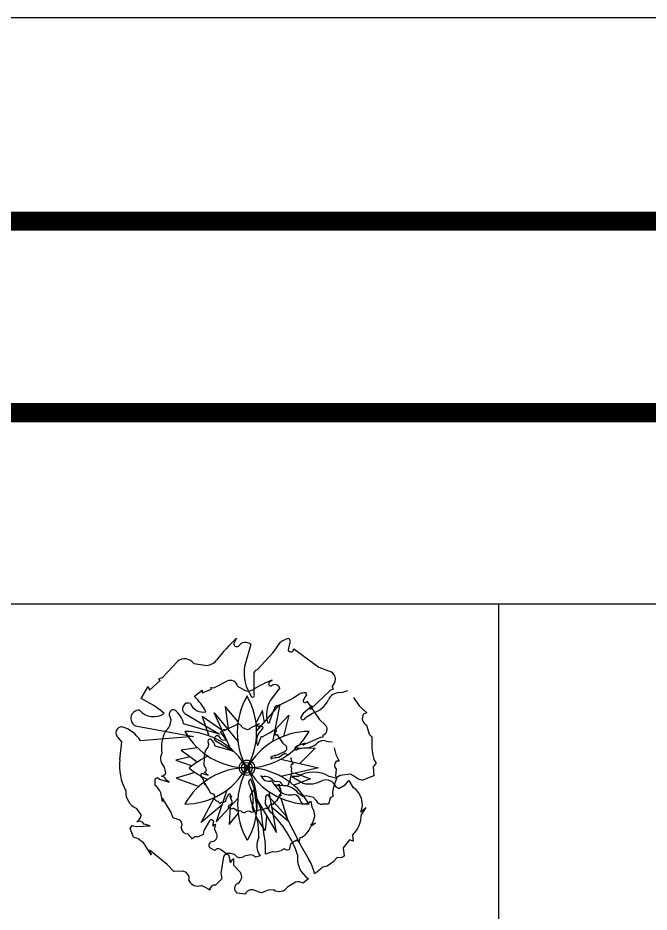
# Model space of a CAD drawing. Header units: millimetres. Extents: x 0 to 25200, y 0 to 17820.
# Drawn here: x 18328 to 19911, y 15577 to 17820 of the extents above; entities that cross this region are included whole.
import ezdxf

# ---------------------------------------------------------------- set-up
doc = ezdxf.new("R2010")
doc.units = ezdxf.units.MM
doc.header["$LTSCALE"] = 100
doc.header["$MEASUREMENT"] = 0
doc.layers.add('CO-TREE', color=251, linetype='Continuous')
doc.layers.add('TB-FORM', color=7, linetype='Continuous')

# ---------------------------------------------------------------- blocks, each defined once
blk = doc.blocks.new('T-205')
at = {"layer": 'CO-TREE'}
for p, q in [((-39.4, 324.5), (-46.6, 311.4)), ((52.4, 288.4), (70.5, 314.3)), ((-3.8, 308.3), (-19.8, 253.6)), ((92.8, 310.5), (89.7, 295.4)), ((103.6, 298), (166.8, 252.1)), ((11.9, 245.5), (52.4, 288.4)), ((-225, 225.6), (-188, 266.4)), ((-146.9, 260.9), (-119.1, 256.5)), ((166.8, 252.1), (197.4, 240.1)), ((-234.4, 222.9), (-225, 225.6)), ((4.6, 183.6), (4.7, 229.8)), ((-278.5, 173.4), (-261, 203.4)), ((-261, 203.4), (-257.6, 194.3)), ((-257.6, 194.3), (-230.9, 218.2)), ((-230.9, 218.2), (-234.4, 222.9)), ((-96.9, 200.1), (-62.6, 217.8)), ((-36.9, 204.1), (-19.8, 194.4)), ((49.4, 219.5), (41.4, 212.7)), ((199.7, 203.5), (202.3, 196.7)), ((-144.9, 178.9), (-126.1, 194.4)), ((-126.1, 187.5), (-102.6, 196.7)), ((-126.1, 194.4), (-126.1, 187.5)), ((-103.8, 200.7), (-96.9, 200.1)), ((-102.6, 196.7), (-103.8, 200.7)), ((68.8, 200.1), (44.8, 168.1)), ((100.8, 173.2), (119.1, 185.8)), ((195, 193.1), (144.9, 145.6)), ((202.3, 196.7), (195, 193.1)), ((218.6, 188), (226.8, 189.3)), ((226.8, 189.3), (239.3, 193.1)), ((10.8, 91.5), (68.7, 157.9)), ((68.7, 157.9), (50.8, 64.2)), ((63.7, 154.9), (100.8, 173.2)), ((132.8, 177.8), (127.1, 168.6)), ((136.8, 166.9), (167.1, 121.2)), ((253.6, 175.8), (267.5, 155)), ((-168.9, 135.5), (-82.1, 84.1)), ((-95.3, 137.1), (-35.6, 64.2)), ((-53.5, 46.3), (-95.3, 137.1)), ((-68, 153.3), (-59.5, 92.3)), ((-35.6, 114.9), (-68, 153.3)), ((25.7, 143), (9.5, 113.2)), ((30.4, 113.2), (25.7, 143)), ((43.7, 116.1), (55.1, 146.4)), ((127.7, 135.7), (121.6, 126.5)), ((150.2, 154.6), (127.7, 135.7)), ((132.8, 124.6), (150.9, 136.6)), ((144.9, 145.6), (150.2, 154.6)), ((267.5, 155), (287.2, 137.1)), ((287.2, 137.1), (278.8, 134)), ((-203.8, 119.5), (-207.2, 128.6)), ((-125.9, 127.7), (-109.3, 79.6)), ((-76.1, 94.1), (-125.9, 127.7)), ((56.4, 93.6), (91.7, 131.1)), ((91.7, 131.1), (78.5, 78.3)), ((167.1, 121.2), (184.2, 105.8)), ((-288.9, 103.5), (-147.2, 78.2)), ((-82.1, 84.1), (-172.4, 109.8)), ((-80, 88.6), (-70.6, 96.4)), ((-70.6, 93), (-58.9, 97.7)), ((-70.6, 96.4), (-70.6, 93)), ((-59.5, 99.7), (-56.1, 99.4)), ((-58.9, 97.7), (-59.5, 99.7)), ((-56.1, 99.4), (-39, 108.4)), ((-26.1, 101.7), (-17.5, 96.9)), ((17, 109.8), (13, 106.3)), ((26.8, 100.1), (14.9, 84)), ((42.9, 86.8), (52, 93.2)), ((286.5, 106.4), (292.5, 83.4)), ((-327.4, 64.7), (-336.5, 75.2)), ((-147.2, 78.2), (-280.6, 67.4)), ((14.6, 58), (20.2, 73.2)), ((24.4, 77.5), (42.9, 86.8)), ((58.9, 89.3), (56.1, 84.7)), ((60.9, 83.9), (76.3, 61.1)), ((171.1, 75.5), (126.5, 56.6)), ((176.8, 76.1), (171.1, 75.5)), ((176.8, 81.2), (176.8, 76.1)), ((292.5, 83.4), (299.9, 77.5)), ((299.9, 77.5), (299.2, 67.7)), ((-332.5, 20.2), (-327.4, 64.7)), ((-137.9, 49.3), (-178.3, 43.8)), ((-109.2, 58.7), (-110.9, 63.2)), ((-48.2, 41.5), (-93.4, 53.9)), ((-91.8, 66.8), (-48.2, 41.5)), ((76.3, 61.1), (84.9, 53.5)), ((112.8, 54.3), (106.5, 49.8)), ((110.9, 49.3), (157.7, 48.9)), ((132.2, 61.2), (112.8, 54.3)), ((113.4, 45.8), (128.2, 49.2)), ((157.7, 48.9), (119.4, 10.6)), ((126.5, 56.6), (132.2, 61.2)), ((185.4, 66.4), (191.1, 65.2)), ((191.1, 65.2), (200.2, 64.6)), ((205.4, 49.8), (209.4, 32.6)), ((-156.2, 27.2), (-192, 18.7)), ((-178.3, 43.8), (-138.3, 14.8)), ((49.4, 27.5), (46.3, 25.2)), ((59.1, 31), (49.4, 27.5)), ((49.7, 23.2), (57.2, 25)), ((78.5, 38.3), (56.3, 28.7)), ((56.3, 28.7), (59.1, 31)), ((81.3, 38.6), (78.5, 38.3)), ((81.3, 41.2), (81.3, 38.6)), ((85.7, 33.8), (88.5, 33.2)), ((88.5, 33.2), (93.1, 33)), ((95.7, 25.6), (97.8, 17)), ((209.4, 32.6), (218, 16.1)), ((-216.9, -13.1), (-220.4, 0.6)), ((-192, 18.7), (-153.2, 5)), ((71.3, 20.8), (165.8, -0.5)), ((97.8, 17), (102.2, 8.8)), ((102.2, 8.8), (99, 8.8)), ((218, 16.1), (211.7, 16.1)), ((310.5, 11.9), (302.9, 2.1)), ((302.9, 2.1), (304.5, -20.7)), ((305.4, 18.7), (310.5, 11.9)), ((-143.8, -12), (-190.7, -26.5)), ((-128.2, -15.5), (-125.7, -13.8)), ((-128.2, -23.8), (-128.2, -15.5)), ((-125.7, -13.8), (-122.8, -15.8)), ((-122.8, -15.8), (-111.1, -19.4)), ((-115.2, -7.7), (-116.9, -0.8)), ((-111.1, -19.4), (-115.4, -16.3)), ((21, -21.1), (28.2, -30.2)), ((26.1, -23), (21, -21.1)), ((165.8, -0.5), (71.7, -22.2)), ((98.2, -1.3), (97.5, -9.5)), ((97.5, -9.5), (99.2, -12.4)), ((99.2, -12.4), (97.8, -15.5)), ((98.9, -22), (127.1, -39.3)), ((114.6, -22.2), (98.9, -22)), ((107.1, -13.7), (145.4, -28.2)), ((210, -3.9), (208.2, -20.5)), ((208.2, -20.5), (211.7, -26.2)), ((219.9, -20.2), (209.3, -26.8)), ((246.3, -16.4), (219.9, -20.2)), ((259.5, -23.7), (246.3, -16.4)), ((304.5, -20.7), (284.6, -28.2)), ((-243.2, -28.5), (-238.1, -25.1)), ((-243.2, -45.1), (-243.2, -28.5)), ((-238.1, -25.1), (-232.4, -29.1)), ((-232.4, -29.1), (-208.9, -36.5)), ((-208.9, -36.5), (-217.5, -30.2)), ((-190.7, -26.5), (-133.6, -47.8)), ((-118.8, -43.7), (-121.2, -32.9)), ((-118.9, -39.4), (-118.8, -43.7)), ((-108.4, -56.5), (-118.9, -39.4)), ((-9.2, -35.9), (-6.4, -29.6)), ((-7.4, -44.2), (-9.2, -35.9)), ((-4.1, -30.7), (3.8, -50.9)), ((56.8, -35.9), (51.9, -32.5)), ((54.3, -42.8), (56.3, -45.3)), ((55.1, -42.2), (69.4, -60.5)), ((65.4, -46.2), (55.1, -42.2)), ((56.3, -45.3), (62.6, -44.1)), ((61.1, -35), (56.8, -35.9)), ((70.3, -36.9), (61.1, -35)), ((62.6, -44.1), (66.9, -41.8)), ((66.9, -41.8), (68.4, -49)), ((73.7, -40.9), (70.3, -36.9)), ((91.1, -37.6), (88.9, -45.3)), ((94.8, -35.3), (91.1, -37.6)), ((93.9, -32.4), (94.8, -35.3)), ((145.4, -28.2), (104.1, -44)), ((209.3, -26.8), (192.9, -22.4)), ((211.7, -26.2), (208.8, -32.5)), ((217.2, -52.5), (232.9, -43.2)), ((232.9, -43.2), (242, -32.8)), ((242, -32.8), (253, -50.4)), ((-224.9, -85.1), (-229.5, -63.4)), ((-105.2, -64.2), (-108.4, -56.5)), ((-98.1, -66.7), (-105.2, -64.2)), ((-64.2, -56.7), (-91, -136.4)), ((-5.5, -71.4), (0.2, -58.8)), ((3.8, -50.9), (7.8, -81.8)), ((4.8, -61.1), (20.2, -101.7)), ((60.6, -163.2), (41.9, -60.6)), ((88.9, -45.3), (81.5, -45.4)), ((126.5, -72.5), (116.8, -65.7)), ((200.8, -66.2), (202.5, -72)), ((209.3, -47.6), (217.2, -52.5)), ((-204.4, -110.8), (-224.9, -76.5)), ((-224.9, -76.5), (-224.9, -85.1)), ((-128.5, -137.7), (-94.9, -75.1)), ((-91, -136.4), (-36.1, -77.2)), ((-67.6, -84.7), (-74.7, -88.2)), ((-66.8, -79.6), (-67.6, -84.7)), ((-59.8, -67.5), (-66.8, -79.6)), ((-55.7, -74), (-54.6, -68)), ((-54.6, -72.6), (-55.7, -74)), ((-51.7, -72), (-54.6, -72.6)), ((-53.7, -77.4), (-51.7, -72)), ((-50.2, -85.1), (-53.7, -77.4)), ((-2.1, -88), (-5.5, -71.4)), ((7.8, -81.8), (10.2, -94.9)), ((11.2, -78.9), (60.6, -163.2)), ((32.6, -91.1), (33.9, -71.5)), ((41.1, -72.2), (82, -118.7)), ((53.6, -87.9), (52.2, -93.1)), ((67.1, -71.5), (72.8, -69.2)), ((72.8, -69.2), (67.2, -73.3)), ((89.6, -133.8), (72.6, -77.6)), ((121.4, -86.2), (125.4, -91.4)), ((125.4, -91.4), (138, -89.1)), ((135.1, -70.8), (126.5, -72.5)), ((153.4, -74.8), (135.1, -70.8)), ((138, -89.1), (146.5, -84.5)), ((146.5, -84.5), (149.4, -98.8)), ((160.2, -82.8), (153.4, -74.8)), ((195.1, -76.5), (190.5, -92)), ((202.5, -72), (195.1, -76.5)), ((-278.8, -118.8), (-290.2, -102.2)), ((-198.1, -126.2), (-204.4, -110.8)), ((-76.5, -94.7), (-128.5, -137.7)), ((-52.9, -104.6), (-59.2, -101.2)), ((-55.2, -97.6), (-57.8, -142.8)), ((-39.1, -108.2), (-44.6, -103.9)), ((-32.8, -108.1), (-39.1, -108.2)), ((-28, -109.5), (-32.8, -108.1)), ((-7.7, -109.6), (-16, -111.4)), ((4, -111), (-1.9, -112.7)), ((19.4, -105.4), (23.4, -105.6)), ((20.2, -101.7), (27.7, -163.4)), ((23.4, -105.6), (30.3, -103.9)), ((34, -101.8), (30.3, -103.9)), ((45.4, -111.5), (32.6, -91.1)), ((37.4, -103.2), (34, -101.8)), ((40.3, -102.9), (37.4, -103.2)), ((41.9, -95.8), (40.3, -102.9)), ((49.6, -90.8), (41.9, -95.8)), ((49.1, -99.3), (89.6, -133.8)), ((52.2, -93.1), (49.6, -90.8)), ((190.5, -92), (175.7, -92)), ((271.7, -112.1), (284.7, -100.3)), ((284.7, -100.3), (273.4, -116.7)), ((-183.8, -131.4), (-198.1, -126.2)), ((-107.2, -133.7), (-121.5, -157.7)), ((-57.8, -142.8), (-35.6, -115.1)), ((32.5, -157.7), (9.5, -123.2)), ((35.9, -122.3), (32.5, -157.7)), ((82, -118.7), (122.7, -197.4)), ((-306.2, -152.5), (-301, -145.4)), ((-297.9, -174.7), (-306.2, -152.5)), ((-301, -145.4), (-291.4, -147.9)), ((-291.4, -147.9), (-256.4, -146.1)), ((-256.4, -146.1), (-271, -142)), ((-99.2, -146.8), (-96.9, -134.8)), ((-96.9, -144), (-99.2, -146.8)), ((-91.2, -142.8), (-96.9, -144)), ((-95.2, -153.7), (-91.2, -142.8)), ((-88.4, -169.1), (-95.2, -153.7)), ((158, -139.4), (146.5, -147.4)), ((146.5, -144), (158, -139.4)), ((-123.2, -168), (-137.5, -174.8)), ((-121.5, -157.7), (-123.2, -168)), ((27.7, -163.4), (32.2, -189.7)), ((119.1, -176.5), (116.2, -186.8)), ((251.3, -169.3), (252.6, -184.5)), ((-253.5, -218.9), (-270.5, -192.2)), ((-94.1, -208), (-106.6, -201.1)), ((95.7, -192), (92.2, -206.3)), ((111.1, -182.3), (95.7, -192)), ((116.2, -186.8), (111.1, -182.3)), ((122.7, -197.4), (141.9, -230.2)), ((243.5, -180.9), (227.7, -201.6)), ((227.7, -201.6), (230.3, -222.4)), ((252.6, -184.5), (243.5, -180.9)), ((-213.2, -243), (-257.8, -207.5)), ((-257.8, -207.5), (-253.5, -218.9)), ((-66.6, -215.4), (-77.5, -206.8)), ((-54.1, -215.4), (-66.6, -215.4)), ((-54.9, -238.6), (-57.8, -221.4)), ((-44.4, -218.3), (-54.1, -215.4)), ((-3.8, -218.8), (-20.4, -222.3)), ((19.7, -221.7), (7.7, -225.1)), ((50.5, -210.8), (58.5, -211.4)), ((58.5, -211.4), (72.2, -208)), ((79.7, -204), (72.2, -208)), ((86.5, -206.8), (79.7, -204)), ((92.2, -206.3), (86.5, -206.8)), ((230.3, -222.4), (223, -226)), ((-197.1, -260.4), (-213.2, -243)), ((-72.1, -225), (-79.2, -264.2)), ((-53.3, -233.6), (-54.9, -238.6)), ((-46.2, -229.2), (-53.3, -233.6)), ((-46.1, -245.7), (-46.2, -229.2)), ((-29.3, -262.9), (-46.1, -245.7)), ((176.9, -249.3), (187.9, -246.1)), ((187.9, -246.1), (204.5, -234.6)), ((212.4, -225.6), (204.5, -234.6)), ((223, -226), (212.4, -225.6)), ((-175.5, -260.2), (-197.1, -260.4)), ((-79.2, -264.2), (-76.4, -278.8)), ((-76.4, -278.8), (-92, -295.1)), ((108.4, -287.1), (88, -299.9)), ((141.1, -279.2), (126.8, -289.7)), ((22.8, -313.9), (4, -307.8)), ((39.6, -307.6), (22.8, -313.9)), ((54, -306.5), (39.6, -307.6)), ((-17.5, -317.6), (-37.7, -314.7))]:
    blk.add_line(p, q, dxfattribs=at)
for radius in [19.2, 13.5, 6.75]:
    blk.add_circle((-13.5, -0.5), radius, dxfattribs=at)
for centre, radius, start, end in [((282.7, -20.1), 471.8, 133.06, 142.182), ((162.5, 157.9), 181.5, 113.715, 120.448), ((87.4, 316.3), 7.98, 312.959, 74.6224), ((-39.1, 310.8), 7.62, 175.181, 306.293), ((-17.6, 293.6), 20.2, 46.7703, 146.887), ((96.6, 297), 7.04, 192.982, 8.0019), ((-170, 244.2), 28.5, 35.7275, 129.128), ((-116.1, 289.5), 33.2, 264.778, 322.093), ((84.1, 238.1), 105, 171.509, 215.093), ((14.8, 234.7), 11.2, 104.819, 206.181), ((186.2, 221), 22.1, 307.785, 59.5719), ((-56.2, 198.8), 20, 15.2271, 108.628), ((176.4, -86.2), 331.1, 112.56, 121.682), ((46.2, 210.4), 5.35, 154.68, 285.792), ((56.1, 193.8), 14.2, 26.2705, 126.387), ((-9.7, 215.3), 23.3, 244.278, 301.593), ((-168.1, 89.4), 178.9, 329.832, 30.2859), ((1.1, 180.9), 4.4, 226.877, 37.7273), ((141.1, 60.4), 127.4, 93.2155, 99.9484), ((130.7, 183), 5.6, 292.458, 54.1229), ((218.7, 157.3), 30.7, 90.225, 156.135), ((-413.6, -96.1), 301.5, 50.2805, 63.3731), ((-160.9, 147.5), 14.4, 66.584, 236.195), ((-123.9, 172.8), 33.6, 201.264, 282.941), ((-300, 35), 211.6, 29.7805, 42.8731), ((140.3, 88.5), 178.1, 149.319, 210.069), ((109.3, 132.4), 73.7, 151.009, 194.593), ((132, 168), 4.94, 172.482, 347.502), ((132.2, 199.5), 65.6, 286.548, 333.032), ((-284.1, 123.4), 20.5, 87.0838, 256.695), ((-247.4, 175.8), 47.9, 221.764, 303.441), ((-198.1, 134.1), 10.7, 68.1607, 210.987), ((-229.5, 97.6), 58.4, 12.0057, 52.6892), ((62.9, 147.1), 7.84, 84.3189, 185.681), ((-238.6, 119.6), 34.8, 306.08, 359.858), ((40.7, 115.2), 3.09, 206.375, 17.2278), ((127.2, 125.7), 5.66, 172.175, 348.313), ((294.2, 123.4), 18.7, 145.631, 245.57), ((-327.1, 87.1), 15.2, 88.6609, 231.487), ((-350.8, 22.7), 83.2, 32.5057, 73.1892), ((-132.9, 49), 95.2, 153.47, 187.797), ((-170.3, -87.4), 178.1, 29.0813, 89.7252), ((-13.5, 178.4), 178.9, 209.491, 270), ((-35.7, 99), 10, 15.7276, 109.128), ((-12.5, 107.4), 11.6, 244.779, 302.093), ((-13.5, 178.4), 178.9, 270, 330.509), ((142.8, -87.4), 178.1, 90.1374, 150.919), ((81.8, -42.5), 165.5, 113.06, 122.182), ((15.4, 105.2), 2.67, 155.18, 286.293), ((20.4, 96.9), 7.1, 26.7702, 126.887), ((63.5, 30.6), 63.7, 93.7155, 100.448), ((57.8, 91.9), 2.8, 292.959, 54.6224), ((172.2, 96), 15.5, 287.285, 39.0716), ((-106.4, 66), 5.35, 68.6609, 211.487), ((-121.9, 47.6), 29.2, 12.5056, 53.1892), ((-87.9, 72.8), 7.19, 67.0838, 236.695), ((-69.4, 85.7), 16.8, 201.764, 283.441), ((-156.9, 16), 105.8, 30.2805, 43.3731), ((47.3, 66.5), 36.9, 151.508, 195.093), ((24.1, 73.6), 3.92, 84.8184, 186.181), ((58.5, 84.4), 2.47, 172.982, 348.001), ((177.9, 46.1), 21.5, 69.7254, 135.636), ((463.2, 63.4), 164.1, 178.495, 195.808), ((-126.5, 58.6), 17.4, 306.58, 0.3579), ((13.1, 57.6), 1.54, 206.877, 17.7271), ((78.9, 48.6), 7.75, 287.785, 39.5719), ((110, 47.9), 3.97, 151.675, 327.813), ((131.4, 95.1), 46, 266.048, 312.532), ((-199.2, 23.1), 30.9, 155.156, 226.752), ((-12.6, -181.6), 232.2, 115.011, 128.808), ((-73.4, 23.7), 47.6, 153.97, 188.297), ((48, 24.2), 1.99, 152.174, 328.313), ((58.5, 47.9), 23, 266.548, 313.032), ((82, 23.7), 10.8, 70.225, 136.135), ((-197.6, 5.9), 135.7, 173.97, 208.297), ((-106.5, 10.5), 15.4, 155.656, 227.252), ((102.8, 3.4), 6.55, 125.631, 225.571), ((219.2, 5.3), 13.1, 125.131, 225.071), ((-230.5, -6.9), 14.9, 278.149, 335.59), ((-227.4, -31.6), 10, 7.9288, 95.4912), ((-170.3, 86.4), 178.1, 270.274, 330.919), ((-13.5, -179.4), 178.9, 90, 150.627), ((-13.5, 179.7), 231.7, 231.357, 244.945), ((-122, -4.7), 7.43, 278.65, 336.09), ((-120.3, -17), 5, 8.4287, 95.9908), ((141.1, -92.5), 178.1, 149.319, 210.069), ((-13.5, -179.4), 178.9, 29.3726, 90), ((142.8, 86.4), 178.1, 209.081, 269.863), ((-166.8, -91.7), 178.9, 329.763, 30.4725), ((151.4, -36.6), 57.6, 158.495, 175.808), ((153.5, -86.4), 75.1, 58.3694, 121.24), ((-138.3, -38.7), 18, 18.89, 55.8496), ((-93.1, -85.7), 95.3, 358.754, 25.8726), ((-5.3, -30.3), 1.29, 341.061, 146.807), ((31.3, -48.9), 26.4, 38.3694, 101.24), ((41, -11.2), 22.9, 235.902, 280.247), ((44.7, -43.3), 9.61, 3.1995, 87.8007), ((80.5, -38.2), 7.29, 201.891, 277.807), ((142.9, 24), 65.2, 255.902, 300.247), ((184.1, -58.4), 27.4, 23.1996, 107.801), ((315.6, -75.7), 115.1, 157.995, 175.308), ((274.9, -9.8), 20.8, 221.891, 297.807), ((-273.2, -61.7), 44, 175.656, 247.252), ((-263.7, -74.8), 36.1, 18.3901, 55.3498), ((-100.6, -72.6), 6.41, 323.704, 66.9495), ((-57.3, -68.7), 2.76, 14.7161, 153.604), ((2.4, -60.2), 2.58, 340.561, 146.31), ((75.2, -98), 52.7, 37.8695, 100.74), ((54.4, -59.5), 17.5, 316.627, 37.13), ((95.3, -22.9), 45.7, 235.401, 279.747), ((225.9, -92.3), 49.9, 336.627, 57.13), ((-87, -75.6), 8.45, 185.482, 271.544), ((-141.8, -138.6), 77.5, 38.288, 44.7301), ((-76.9, -91.9), 4.3, 59.3878, 161.579), ((-57.3, -86.4), 7.24, 281.858, 9.9567), ((-174.2, -169.6), 190.5, 358.254, 25.3726), ((21.1, -97.9), 21.5, 152.088, 217.385), ((37.5, -72.3), 3.67, 1.0604, 166.809), ((43.9, -65.4), 24.5, 293.166, 341.306), ((102.2, -87.1), 19.2, 2.6992, 87.3007), ((173.8, -77.5), 14.6, 201.391, 277.307), ((-55.7, -98.1), 4.66, 91.5542, 221.521), ((-48.4, -108), 5.59, 46.4501, 142.441), ((-21, -104.5), 8.54, 215.579, 306.496), ((-9.2, -119.2), 9.74, 42.1257, 81.2531), ((-38.8, -103.1), 49.7, 353.954, 9.484), ((-33.4, 38.9), 153.6, 286.643, 290.114), ((-143.6, -306.4), 271.5, 18.7537, 45.8726), ((121.3, -119.7), 35, 316.127, 36.63), ((-299.9, -117.4), 21.2, 298.65, 356.09), ((-283.5, -148.8), 14.2, 28.4287, 115.991), ((-188.9, -143.1), 12.8, 323.204, 66.4491), ((-102.3, -136.2), 5.53, 14.2157, 153.104), ((203.5, -118.3), 69.9, 313.166, 1.3058), ((-161.8, -149.4), 16.9, 184.982, 271.044), ((100.2, -131.3), 49.1, 292.666, 340.806), ((-310.5, -224.5), 51.4, 38.8901, 75.8497), ((-272.6, -274.4), 155, 37.788, 44.2301), ((-141.9, -182.2), 8.6, 58.8874, 161.079), ((-102.6, -171.5), 14.5, 281.358, 9.4571), ((54.1, -195.9), 43, 151.588, 216.885), ((-99.6, -195), 9.32, 91.0545, 221.021), ((-66, -205.2), 99.4, 353.454, 8.9841), ((-85.3, -214.9), 11.2, 45.9499, 141.941), ((-64.3, -225.9), 7.88, 34.7165, 173.604), ((-30.4, -208.4), 17.1, 215.079, 305.996), ((-6.9, -238), 19.5, 41.6253, 80.7529), ((-52.6, 78.6), 307.3, 286.143, 289.614), ((174.2, -227.5), 61.3, 172.088, 237.385), ((18.6, -299.9), 141.7, 13.9536, 29.484), ((-176.5, -278.4), 18.3, 343.704, 86.9497), ((-47.2, -273.2), 20.6, 301.859, 29.9567), ((-105.2, 85.6), 437.9, 306.643, 310.114), ((-137.2, -273.2), 24.1, 205.482, 291.544), ((-31.4, -303.1), 13.3, 111.555, 241.521), ((113.8, -314.3), 27.8, 62.1256, 101.253), ((-222.6, -495.3), 220.9, 58.288, 64.7301), ((-94.3, -307.1), 12.2, 79.3879, 181.579), ((-2.3, -322.4), 15.9, 66.4501, 162.441), ((67.7, -286.5), 24.3, 235.579, 326.496)]:
    blk.add_arc(centre, radius, start, end, dxfattribs=at)

msp = doc.modelspace()

# ---------------------------------------------------------------- linework, layer by layer
at = {"layer": 'TB-FORM', "color": 8}
msp.add_line((24600, 16350), (13200, 16350), dxfattribs=at)
at = {"layer": 'TB-FORM', "color": 251}
msp.add_line((19533.3, 16350), (19533.3, 510), dxfattribs=at)
for points in [[(12600, 0), (25200, 0), (25200, 17820), (12600, 17820)], [(13200, 510), (24600, 510), (24600, 17310), (13200, 17310)]]:
    msp.add_lwpolyline(points, close=True, dxfattribs=at)
at = {"layer": 'TB-FORM', "const_width": 48}
for points in [[(13200, 17310), (24600, 17310)], [(13200, 16830), (24600, 16830)]]:
    msp.add_lwpolyline(points, dxfattribs=at)

# ---------------------------------------------------------------- block references
at = {"layer": 'CO-TREE'}
msp.add_blockref('T-205', (18916.1, 15939.8), dxfattribs=at)

doc.saveas('drawing.dxf')
